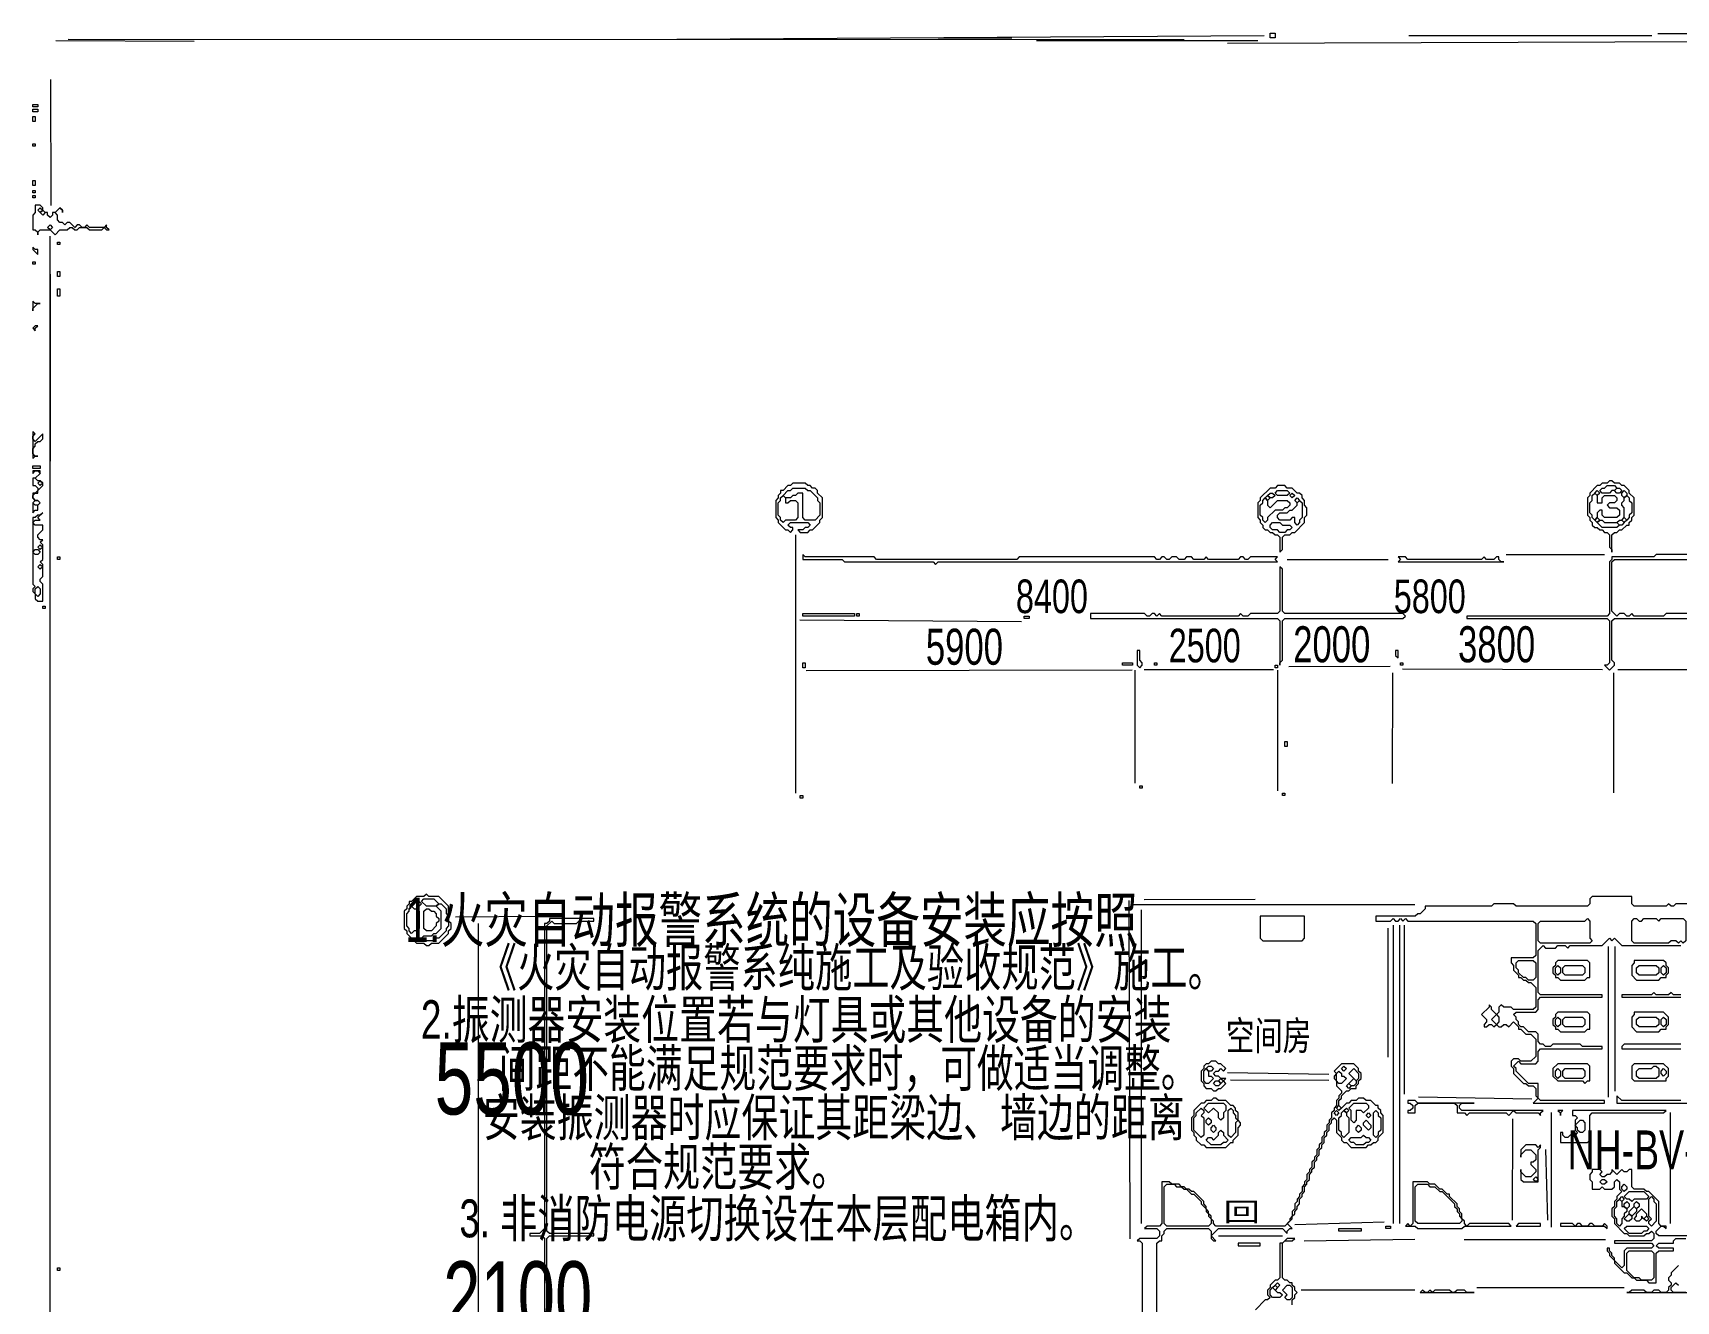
# Model space of a CAD drawing. Extents: x 10 to 1972, y 10 to 1370.
# Drawn here: x 10 to 678, y 854 to 1369 of the extents above; entities that cross this region are included whole.
import ezdxf

# ---------------------------------------------------------------- set-up
doc = ezdxf.new("R2010")
doc.units = 0
for name, color, linetype, lineweight in [('OCR_TEXT', 6, 'Continuous', 0), ('TRACE_CURVE', 6, 'Continuous', 0), ('TRACE_STRAIGHT', 5, 'Continuous', 0), ('TRACE_TEXT_SYMBOL', 6, 'Continuous', 0)]:
    doc.layers.add(name, color=color, linetype=linetype, lineweight=lineweight)
doc.styles.add('wqy-unicode', font='wqy-unicode.lff')

msp = doc.modelspace()

# ---------------------------------------------------------------- linework, layer by layer
at = {"layer": 'TRACE_CURVE', "color": 6}
for points in [[(826, 1157), (670, 1157), (669, 1156), (652, 1156), (652, 1155), (651, 1154), (651, 1133), (650, 1132), (593, 1132), (593, 1131), (650, 1131), (651, 1130), (651, 1113), (650, 1112), (649, 1112), (651, 1110), (653, 1112), (653, 1113), (652, 1114), (652, 1130), (653, 1131), (711, 1131)], [(765, 1133), (674, 1133), (673, 1132), (661, 1132), (660, 1133), (659, 1132), (658, 1132), (657, 1133), (655, 1133), (654, 1132), (652, 1134), (652, 1154), (653, 1155), (788, 1155)], [(678, 1015), (677, 1014), (676, 1014), (675, 1015), (674, 1014), (661, 1014), (660, 1015), (660, 1018), (644, 1018), (643, 1017), (643, 1015), (642, 1014), (613, 1014), (612, 1015), (604, 1015), (603, 1014), (576, 1014), (576, 1013), (574, 1011), (573, 1011), (572, 1010), (556, 1010), (556, 1008), (562, 1008), (563, 1009), (564, 1008), (565, 1008), (566, 1009), (567, 1008), (568, 1009), (569, 1008), (620, 1008), (621, 1007), (621, 994), (620, 993), (611, 993), (611, 991), (612, 990), (612, 988), (614, 986), (614, 985), (615, 985), (616, 984), (617, 984), (618, 983), (619, 983), (621, 981), (621, 973), (620, 972), (612, 972), (611, 973), (608, 973), (607, 974), (606, 973), (606, 971), (605, 970), (603, 972), (603, 973), (602, 974), (602, 973), (599, 970), (601, 968), (601, 967), (600, 966)], [(219, 836), (219, 879), (220, 880), (238, 880), (238, 881), (220, 881), (219, 882), (219, 1006), (221, 1008), (222, 1007), (231, 1007), (232, 1008), (238, 1008), (238, 1009), (220, 1009), (220, 1008), (219, 1007), (218, 1007), (218, 883), (216, 881), (212, 881), (212, 880), (217, 880), (218, 879), (218, 835)], [(691, 1015), (678, 1015)], [(618, 963), (616, 965), (615, 965), (614, 966), (614, 967), (613, 968), (613, 969), (612, 970), (613, 971), (621, 971), (622, 972), (622, 976), (623, 977), (648, 977), (648, 978), (623, 978), (622, 979), (622, 996), (624, 998), (625, 997), (629, 997), (630, 998), (633, 998), (634, 997), (635, 998), (648, 998), (651, 1001), (652, 1000), (653, 1001), (656, 998), (680, 998)], [(680, 978), (677, 978), (676, 979), (675, 978), (670, 978), (669, 979), (668, 978), (656, 978), (656, 977), (680, 977)], [(600, 966), (600, 965), (601, 965), (602, 966), (603, 966), (604, 965), (605, 966), (606, 965), (607, 965), (608, 966), (609, 966), (610, 965), (612, 967), (614, 965), (614, 964), (615, 964), (617, 962), (619, 962), (621, 960), (621, 953), (619, 951), (615, 951), (614, 952), (612, 952), (611, 951), (611, 949), (612, 948), (612, 946), (616, 942), (617, 942), (618, 941), (620, 941), (621, 940), (621, 937), (622, 936), (620, 934), (649, 934), (649, 935), (623, 935), (622, 936), (622, 942), (618, 942), (613, 947), (613, 948), (612, 949), (614, 951), (615, 950), (621, 950), (622, 951), (622, 955), (623, 956), (648, 956), (648, 957), (640, 957), (639, 958), (628, 958), (627, 957), (625, 957), (624, 958), (623, 958), (622, 959), (622, 962), (621, 963), (618, 963)], [(680, 958), (657, 958), (656, 957), (656, 956), (680, 956)], [(542, 950), (539, 947), (540, 946), (539, 945), (539, 944), (540, 943), (540, 941), (542, 939), (542, 938), (541, 937), (541, 936), (540, 935), (540, 933), (539, 932), (539, 931), (538, 930), (538, 928), (537, 927), (537, 926), (536, 925), (536, 923), (535, 922), (535, 921), (534, 920), (534, 918), (533, 917), (533, 916), (532, 915), (532, 913), (531, 912), (531, 911), (530, 910), (530, 908), (529, 907), (529, 906), (528, 905), (528, 903), (527, 902), (527, 901), (526, 900), (526, 898), (525, 897), (525, 896), (524, 895), (524, 894), (523, 893), (523, 891), (522, 890), (522, 888), (521, 887), (521, 886), (519, 884), (491, 884), (490, 885), (490, 886), (489, 887), (489, 888), (488, 889), (488, 890), (487, 891), (487, 892), (486, 893), (486, 894), (482, 898)], [(550, 944), (550, 946), (549, 947), (549, 948), (547, 950), (542, 950)], [(528, 902), (529, 903), (529, 905), (530, 906), (530, 907), (531, 908), (531, 910), (532, 911), (532, 912), (533, 913), (533, 915), (534, 916), (534, 917), (535, 918), (535, 920), (536, 921), (536, 922), (537, 923), (537, 925), (538, 926), (538, 927), (539, 928), (540, 927), (540, 922), (542, 920), (542, 919), (543, 918), (544, 918), (546, 916), (552, 916), (553, 917), (554, 917), (555, 918), (556, 918), (557, 919), (557, 920), (559, 922), (559, 929), (558, 930), (558, 931), (557, 932), (557, 933), (556, 933), (554, 935), (552, 935), (551, 936), (549, 936), (548, 935), (546, 935), (545, 934), (544, 934), (542, 932), (541, 933), (541, 935), (542, 936), (542, 937), (544, 939), (545, 939), (546, 940), (548, 940), (548, 941), (549, 942), (549, 943), (550, 944)], [(680, 935), (656, 935), (654, 937), (654, 934), (710, 934)], [(482, 898), (481, 898), (480, 899), (479, 899), (478, 900), (477, 900), (476, 901), (473, 901), (472, 902), (469, 902), (469, 885), (468, 884), (463, 884), (462, 883), (467, 883), (468, 882), (468, 880), (467, 879), (460, 879), (459, 878), (460, 878), (461, 877), (461, 838)], [(467, 837), (467, 877), (468, 878), (469, 878), (469, 880), (470, 881), (470, 882), (471, 883), (488, 883), (489, 882), (489, 879), (490, 878), (491, 878), (489, 880), (492, 883), (518, 883), (520, 881), (520, 882), (521, 883), (522, 883), (520, 885), (522, 887), (522, 888), (523, 889), (523, 890), (524, 891), (524, 892), (525, 893), (525, 895), (526, 896), (526, 897), (527, 898), (527, 900), (528, 901), (528, 902)], [(672, 884), (673, 884), (674, 883), (674, 884), (672, 884), (671, 885), (671, 894), (667, 898), (666, 898), (665, 899), (661, 899), (660, 900), (660, 907), (659, 907), (658, 906), (657, 906), (656, 907), (654, 905), (652, 907), (652, 906), (651, 905), (650, 905), (649, 904), (648, 904), (647, 905), (648, 906), (647, 907), (644, 907), (644, 906), (643, 905), (643, 903), (644, 902), (644, 899), (647, 899), (648, 900), (649, 899), (652, 899), (653, 900), (653, 902), (654, 903), (655, 902), (655, 899), (656, 898), (654, 896), (654, 895), (653, 894), (653, 892), (652, 891), (652, 888), (653, 887), (653, 885), (657, 881), (658, 881), (659, 880), (665, 880), (666, 881), (667, 881), (668, 882), (669, 881), (669, 879), (668, 878), (653, 878), (653, 877), (668, 877)], [(683, 880), (671, 880), (670, 881), (670, 882), (672, 884)], [(522, 852), (522, 854), (523, 855), (523, 856), (524, 857), (523, 858), (523, 859), (522, 860), (522, 861), (521, 861), (520, 862), (519, 862), (518, 863), (518, 877), (519, 878), (522, 878), (523, 879), (520, 879), (518, 877), (517, 877), (517, 863), (516, 862), (515, 862), (513, 860), (513, 859), (512, 858), (512, 856), (513, 855), (512, 854), (511, 854), (507, 850)], [(668, 877), (669, 876), (668, 875), (658, 875), (657, 874), (657, 868), (656, 867), (653, 870), (653, 871), (652, 872), (652, 873), (651, 874), (651, 875), (650, 875), (650, 874), (651, 873), (651, 872), (653, 870), (653, 869), (657, 865), (658, 865), (660, 863), (661, 863), (662, 862), (666, 862), (667, 861), (670, 861), (670, 873), (671, 874), (677, 874), (677, 875), (671, 875), (670, 876), (671, 877), (677, 877), (677, 878), (678, 879), (682, 879)], [(679, 868), (676, 865), (676, 864), (675, 863), (675, 862), (676, 861), (676, 860), (675, 859), (675, 858), (674, 857), (672, 857), (671, 858), (669, 858), (668, 857), (666, 857), (665, 858), (660, 858), (659, 857), (658, 857)], [(658, 857), (689, 857)], [(682, 857), (677, 857), (676, 858), (676, 859), (678, 861), (679, 860)]]:
    msp.add_lwpolyline(points, dxfattribs=at)
for points in [[(641, 1008), (642, 1009), (643, 1008), (643, 1001), (644, 1000), (643, 999), (623, 999), (622, 1000), (622, 1007), (623, 1008)], [(660, 1008), (661, 1009), (662, 1009), (663, 1008), (664, 1008), (665, 1009), (670, 1009), (671, 1008), (672, 1009), (681, 1009), (682, 1008), (682, 1000), (681, 999), (680, 1000), (679, 999), (678, 1000), (676, 1000), (675, 999), (661, 999), (660, 1000)], [(613, 991), (614, 992), (620, 992), (621, 991), (621, 985), (620, 984), (618, 984), (617, 985), (616, 985), (614, 987), (614, 988), (613, 989)], [(605, 970), (606, 969), (606, 967), (605, 966), (603, 968)], [(542, 948), (543, 949), (544, 948), (543, 947)], [(540, 946), (541, 947), (542, 946), (542, 945), (543, 945), (544, 944), (542, 942), (541, 942), (540, 943)], [(544, 941), (545, 942), (546, 941), (545, 940)], [(547, 948), (549, 946), (549, 944), (548, 943), (545, 946)], [(547, 944), (548, 943), (548, 942), (547, 941), (546, 941), (545, 942)], [(539, 930), (540, 931), (541, 930), (540, 929)], [(540, 932), (541, 933), (542, 932), (541, 931)], [(542, 930), (543, 931), (544, 930), (544, 929), (545, 928), (545, 922), (543, 920), (542, 921), (542, 922), (541, 923), (541, 928), (542, 929)], [(543, 931), (544, 932), (545, 931), (544, 930)], [(547, 934), (552, 934), (553, 933), (553, 932), (551, 930), (550, 931), (548, 931), (548, 927), (547, 926), (546, 927), (546, 931), (545, 932)], [(552, 929), (553, 930), (554, 929), (553, 928)], [(555, 930), (556, 931), (557, 930), (557, 929), (558, 928), (558, 923), (557, 922), (557, 921), (556, 920), (555, 921)], [(548, 924), (549, 925), (550, 924), (550, 923), (549, 922), (548, 923)], [(551, 926), (552, 927), (554, 925), (554, 924), (553, 923), (551, 925)], [(550, 920), (551, 921), (552, 920), (553, 920), (554, 919), (553, 918), (552, 918), (551, 917), (548, 917), (547, 918), (546, 918), (545, 919), (546, 920)], [(647, 902), (648, 903), (649, 903), (650, 902), (649, 901), (648, 901)], [(470, 900), (471, 901), (474, 901), (475, 900), (477, 900), (478, 899), (479, 899), (481, 897), (482, 897), (485, 894), (485, 893), (487, 891), (487, 890), (488, 889), (488, 888), (489, 887), (489, 885), (488, 884), (471, 884), (470, 885)], [(655, 895), (656, 896), (657, 895), (656, 894)], [(656, 900), (657, 901), (658, 900), (658, 899), (657, 898), (656, 899)], [(659, 898), (665, 898), (667, 896), (666, 895), (661, 895), (660, 894), (659, 895), (658, 895), (657, 896)], [(667, 895), (668, 896), (669, 895), (669, 894), (670, 893), (670, 886), (668, 884), (667, 885), (667, 886), (668, 887), (667, 888)], [(654, 894), (655, 895), (656, 894), (656, 892), (657, 892), (658, 891), (658, 890), (657, 889), (657, 888), (656, 887), (656, 885), (655, 884), (654, 885), (654, 887), (653, 888), (653, 891), (654, 892)], [(657, 893), (658, 894), (659, 893), (659, 892), (658, 891), (657, 892)], [(659, 889), (660, 888), (660, 887), (659, 886), (658, 886), (657, 887)], [(661, 892), (662, 891), (662, 890), (660, 888), (659, 889), (659, 890)], [(661, 893), (662, 894), (663, 893), (663, 892), (662, 891), (661, 892)], [(664, 891), (666, 889), (666, 888), (665, 887), (664, 888), (664, 887), (663, 886), (662, 886), (661, 887), (662, 888), (662, 889)], [(657, 883), (658, 884), (666, 884), (667, 883), (666, 882), (665, 882), (664, 881), (659, 881)], [(665, 887), (666, 888), (667, 887), (666, 886)], [(658, 873), (659, 874), (668, 874), (669, 873), (669, 863), (668, 862), (664, 862), (663, 863), (661, 863), (658, 866)], [(513, 858), (514, 859), (516, 857), (517, 857), (518, 856), (517, 855), (514, 855), (513, 856)], [(514, 859), (515, 860), (516, 859), (515, 858)], [(515, 860), (516, 861), (517, 860), (516, 859)], [(520, 860), (521, 860), (522, 859), (522, 855), (521, 854), (520, 854), (519, 855), (520, 856), (518, 858)]]:
    msp.add_lwpolyline(points, close=True, dxfattribs=at)
at = {"layer": 'TRACE_STRAIGHT', "color": 5}
for p, q in [((19.36, 1365.95), (75.62, 1365.64)), ((24.38, 1366.44), (478.13, 1366.41)), ((271.87, 1366.55), (510.63, 1368.02)), ((378, 1367), (408, 1367)), ((418, 1366), (508, 1366)), ((495.62, 1364.84), (705.63, 1365.57)), ((569.37, 1368.05), (668.13, 1367.97)), ((670.62, 1368.79), (788.13, 1369.06)), ((17.15, 1350.13), (17.32, 1298.87)), ((17.05, 680.12), (17.09, 1286.38)), ((17, 1271), (17, 1195)), ((320, 1165), (320, 1060)), ((609, 1157), (649, 1157)), ((520, 1155), (561, 1155)), ((321.87, 1130.45), (411.88, 1129.79)), ((324.38, 1109.91), (456.88, 1110.16)), ((458, 1110), (458, 1064)), ((461.87, 1110.32), (514.38, 1110.29)), ((516, 1110), (516, 1061)), ((520.63, 1111.48), (561.88, 1111.59)), ((566.87, 1110.53), (648.13, 1110.22)), ((654.38, 1110.29), (736.88, 1110.31)), ((562.76, 1063.87), (562.87, 1108.88)), ((652.65, 1108.88), (652.67, 1060.12)), ((455.51, 1016.38), (455.96, 878.87)), ((461.87, 1016.83), (506.87, 1016.9)), ((181.87, 1009.74), (216.89, 1009.95)), ((456.88, 1014.76), (571.88, 1014.79)), ((460.62, 1012.62), (460.62, 885.12)), ((191, 1007), (191, 833)), ((560.96, 952.62), (561.01, 1005.13)), ((563.12, 885.12), (563.13, 1006.38)), ((565.62, 1006.38), (565.62, 885.12)), ((567.66, 937.62), (567.66, 1006.38)), ((650.59, 936.37), (650.61, 997.62)), ((653.14, 997.62), (653.16, 938.88)), ((495.65, 946.38), (536.88, 945.72)), ((496.87, 943.41), (536.88, 943.38)), ((573.3, 936.54), (619.39, 935.76)), ((627.36, 883.61), (627.44, 930.13)), ((675.59, 930.13), (675.62, 885.12)), ((611.61, 886.37), (611.63, 927.63)), ((624.9, 915.18), (625.76, 886.38)), ((523.1, 884.64), (559.36, 885.7)), ((492, 880), (518, 880)), ((526.81, 878.02), (571.82, 878.75)), ((591.87, 878.52), (649.37, 878.6)), ((525.62, 858.04), (571.88, 858.09)), ((597, 859), (657, 859))]:
    msp.add_line(p, q, dxfattribs=at)
at = {"layer": 'TRACE_TEXT_SYMBOL', "color": 6}
for points in [[(513, 1369), (515, 1369), (515, 1367), (513, 1367)], [(10, 1340), (12, 1340), (12, 1339), (10, 1339)], [(10, 1338), (12, 1338), (12, 1337), (10, 1337)], [(10, 1335), (11, 1335), (11, 1333), (10, 1333)], [(10, 1324), (11, 1324), (11, 1323), (10, 1323)], [(10, 1309), (11, 1309), (11, 1307), (10, 1307)], [(10, 1305), (11, 1305), (11, 1304), (10, 1304)], [(10, 1303), (11, 1303), (11, 1302), (10, 1302)], [(11, 1299), (11, 1296), (10, 1295), (10, 1289), (11, 1289), (12, 1288), (12, 1287), (12, 1288), (13, 1289), (17, 1289), (19, 1287), (21, 1289), (24, 1289), (25, 1290), (26, 1290), (27, 1289), (28, 1289), (29, 1290), (32, 1290), (33, 1289), (38, 1289), (39, 1290), (40, 1289), (41, 1289), (40, 1290), (40, 1291), (39, 1290), (33, 1290), (32, 1291), (31, 1290), (30, 1290), (29, 1291), (28, 1291), (27, 1290), (25, 1292), (24, 1292), (23, 1291), (22, 1292), (21, 1292), (20, 1293), (20, 1295), (19, 1296), (21, 1298), (22, 1297), (22, 1296), (22, 1297), (21, 1298), (19, 1296), (18, 1296), (18, 1295), (17, 1294), (16, 1295), (16, 1296), (15, 1296), (14, 1297), (14, 1298), (13, 1299)], [(12, 1297), (13, 1298), (14, 1297), (13, 1296)], [(13, 1296), (14, 1297), (15, 1296), (14, 1295)], [(16, 1290), (17, 1291), (18, 1290), (17, 1289)], [(20, 1284), (21, 1284), (21, 1283), (20, 1283)], [(10, 1282), (10, 1281), (12, 1279), (12, 1281), (11, 1281)], [(10, 1276), (11, 1276), (11, 1275), (10, 1275)], [(20, 1272), (21, 1272), (21, 1270), (20, 1270)], [(20, 1265), (21, 1265), (21, 1262), (20, 1262)], [(10, 1260), (10, 1256), (10, 1257), (12, 1259), (13, 1259), (11, 1259)], [(11, 1250), (10, 1249), (11, 1248), (11, 1249), (12, 1250)], [(10, 1207), (10, 1196), (11, 1197), (12, 1197), (11, 1197), (10, 1198), (10, 1200), (11, 1201), (11, 1202), (12, 1203), (13, 1203), (14, 1204), (14, 1206), (11, 1203), (10, 1204), (10, 1205), (11, 1206)], [(10, 1193), (13, 1193), (13, 1192), (10, 1192)], [(10, 1191), (10, 1190), (11, 1191), (12, 1191), (13, 1190), (11, 1188), (10, 1188), (10, 1185), (11, 1185), (12, 1184), (12, 1183), (11, 1182), (10, 1182), (10, 1180), (11, 1179), (10, 1178), (10, 1174), (11, 1175), (12, 1175), (12, 1177), (13, 1178), (12, 1179), (11, 1179), (10, 1180), (10, 1181), (11, 1182), (12, 1182), (12, 1183), (14, 1185), (14, 1186), (13, 1187), (12, 1187), (11, 1188), (13, 1190), (13, 1191)], [(12, 1186), (13, 1187), (14, 1186), (13, 1185)], [(319, 1186), (318, 1185), (317, 1185), (315, 1183), (314, 1183), (314, 1182), (313, 1181), (313, 1180), (312, 1179), (312, 1172), (313, 1171), (313, 1170), (316, 1167), (317, 1167), (318, 1166), (319, 1167), (319, 1168), (318, 1168), (317, 1169), (318, 1170), (325, 1170), (326, 1169), (325, 1168), (324, 1168), (323, 1167), (321, 1167), (322, 1166), (325, 1166), (326, 1167), (327, 1167), (330, 1170), (330, 1171), (331, 1172), (331, 1180), (329, 1182), (329, 1183), (328, 1184), (327, 1184), (326, 1185), (325, 1185), (324, 1186)], [(318, 1183), (319, 1184), (324, 1184), (325, 1183), (326, 1183), (329, 1180), (329, 1179), (330, 1178), (330, 1173), (328, 1171), (324, 1171), (323, 1172), (323, 1182), (321, 1182), (320, 1181), (319, 1181), (318, 1180), (316, 1180), (315, 1181), (317, 1183)], [(516, 1185), (515, 1184), (513, 1184), (509, 1180), (509, 1179), (508, 1178), (508, 1172), (509, 1171), (509, 1170), (510, 1169), (510, 1168), (511, 1167), (512, 1167), (513, 1166), (514, 1166), (515, 1165), (516, 1165), (517, 1164), (517, 1158), (518, 1159), (518, 1164), (519, 1165), (521, 1165), (522, 1166), (523, 1166), (527, 1170), (527, 1172), (528, 1173), (528, 1176), (527, 1177), (527, 1179), (526, 1180), (526, 1181), (525, 1182), (524, 1182), (522, 1184), (520, 1184), (519, 1185)], [(515, 1182), (516, 1183), (520, 1183), (521, 1182), (520, 1181), (516, 1181)], [(651, 1187), (650, 1186), (648, 1186), (647, 1185), (646, 1185), (643, 1182), (643, 1181), (642, 1180), (642, 1173), (643, 1172), (643, 1171), (644, 1170), (644, 1169), (645, 1168), (646, 1168), (647, 1167), (648, 1167), (649, 1166), (650, 1166), (651, 1165), (651, 1160), (652, 1159), (652, 1158), (652, 1165), (653, 1166), (654, 1166), (655, 1167), (656, 1167), (658, 1169), (659, 1169), (659, 1170), (660, 1171), (660, 1172), (661, 1173), (661, 1180), (659, 1182), (659, 1183), (657, 1185), (656, 1185), (655, 1186), (653, 1186), (652, 1187)], [(645, 1182), (646, 1183), (647, 1182), (646, 1181)], [(649, 1184), (650, 1185), (653, 1185), (654, 1184), (653, 1183), (652, 1183), (651, 1182), (648, 1182), (647, 1183), (648, 1184)], [(653, 1183), (654, 1184), (655, 1184), (656, 1183), (655, 1182), (654, 1182)], [(656, 1182), (657, 1183), (658, 1182), (658, 1181), (657, 1180), (656, 1181)], [(10, 1178), (11, 1179), (12, 1179), (13, 1178), (12, 1177), (11, 1177)], [(314, 1180), (315, 1181), (316, 1180), (316, 1178), (317, 1178), (318, 1179), (320, 1179), (321, 1178), (321, 1172), (320, 1171), (316, 1171), (315, 1170), (314, 1171), (314, 1172), (313, 1173), (313, 1178), (314, 1179)], [(510, 1179), (511, 1180), (512, 1179), (512, 1177), (513, 1176), (516, 1179), (520, 1179), (521, 1178), (521, 1177), (520, 1176), (519, 1176), (518, 1175), (515, 1175), (512, 1172), (512, 1171), (511, 1170), (510, 1171), (510, 1172), (509, 1173), (509, 1177), (510, 1178)], [(511, 1180), (512, 1181), (513, 1180), (512, 1179)], [(512, 1181), (513, 1182), (514, 1182), (515, 1181), (514, 1180), (513, 1180)], [(524, 1178), (525, 1179), (526, 1178), (526, 1172), (525, 1171), (525, 1170), (524, 1169), (523, 1170), (523, 1172), (522, 1172), (521, 1171), (517, 1171), (516, 1172), (516, 1173), (517, 1174), (520, 1174), (521, 1175), (522, 1175), (524, 1177)], [(521, 1181), (522, 1182), (523, 1181), (522, 1180)], [(523, 1179), (524, 1180), (525, 1179), (524, 1178)], [(644, 1181), (645, 1182), (646, 1181), (646, 1178), (648, 1178), (648, 1180), (649, 1181), (653, 1181), (654, 1180), (654, 1179), (653, 1178), (651, 1178), (650, 1177), (651, 1176), (654, 1176), (655, 1175), (655, 1173), (654, 1172), (649, 1172), (648, 1173), (648, 1175), (647, 1175), (646, 1174), (646, 1172), (645, 1171), (644, 1172), (644, 1173), (643, 1174), (643, 1178), (644, 1179)], [(657, 1180), (658, 1181), (659, 1180), (659, 1179), (660, 1178), (660, 1174), (659, 1173), (659, 1172), (658, 1171), (657, 1172), (657, 1176), (656, 1177), (656, 1178), (657, 1179)], [(14, 1174), (13, 1173), (12, 1173), (11, 1172), (10, 1172), (10, 1145), (11, 1144), (10, 1143), (10, 1142), (11, 1141), (11, 1139), (12, 1138), (14, 1138), (14, 1145), (13, 1146), (13, 1147), (14, 1148), (14, 1153), (13, 1154), (14, 1155), (14, 1161), (13, 1162), (14, 1163), (13, 1163), (12, 1164), (12, 1165), (14, 1167), (14, 1169), (11, 1169), (10, 1170), (11, 1171), (13, 1171), (12, 1172)], [(513, 1169), (514, 1170), (517, 1170), (518, 1169), (521, 1169), (522, 1168), (521, 1167), (520, 1167), (519, 1166), (517, 1166), (516, 1167), (514, 1167), (513, 1168)], [(645, 1171), (646, 1172), (647, 1171), (646, 1170)], [(646, 1170), (647, 1171), (648, 1171), (649, 1170), (654, 1170), (655, 1169), (654, 1168), (648, 1168)], [(654, 1170), (655, 1171), (656, 1171), (657, 1170), (656, 1169), (655, 1169)], [(656, 1171), (657, 1172), (658, 1171), (657, 1170)], [(10, 1158), (11, 1159), (12, 1159), (13, 1158), (12, 1157), (11, 1157)], [(12, 1160), (13, 1161), (14, 1160), (13, 1159)], [(20, 1156), (21, 1156), (21, 1155), (20, 1155)], [(323, 1157), (323, 1155), (339, 1155), (340, 1154), (376, 1154), (377, 1153), (378, 1154), (516, 1154), (515, 1155), (516, 1156), (505, 1156), (504, 1155), (503, 1155), (502, 1156), (501, 1156), (500, 1155), (488, 1155), (487, 1156), (486, 1155), (482, 1155), (481, 1156), (479, 1156), (478, 1155), (476, 1155), (475, 1156), (473, 1156), (472, 1155), (471, 1155), (470, 1156), (469, 1156), (468, 1155), (467, 1155), (466, 1156), (411, 1156), (410, 1155), (353, 1155), (352, 1156), (324, 1156)], [(565, 1156), (566, 1155), (565, 1154), (608, 1154), (607, 1154), (606, 1155), (606, 1156), (605, 1156), (604, 1155), (601, 1155), (600, 1156), (599, 1155), (569, 1155), (568, 1156)], [(12, 1152), (13, 1153), (14, 1152), (13, 1151)], [(517, 1152), (517, 1134), (516, 1133), (505, 1133), (504, 1132), (502, 1132), (501, 1133), (500, 1132), (469, 1132), (468, 1133), (467, 1132), (466, 1133), (465, 1133), (464, 1132), (463, 1132), (462, 1133), (440, 1133), (440, 1131), (516, 1131), (517, 1130), (517, 1112), (517, 1113), (518, 1114), (518, 1130), (519, 1131), (567, 1131), (568, 1132), (567, 1133), (519, 1133), (518, 1134), (518, 1151)], [(11, 1143), (12, 1144), (13, 1143), (13, 1141), (12, 1140), (11, 1141)], [(14, 1136), (15, 1136), (15, 1135), (14, 1135)], [(323, 1133), (344, 1133), (344, 1132), (323, 1132)], [(345, 1133), (346, 1133), (346, 1132), (345, 1132)], [(413, 1132), (415, 1132), (415, 1131), (413, 1131)], [(459, 1118), (459, 1112), (460, 1111), (461, 1112), (461, 1113), (460, 1114), (460, 1118)], [(564, 1118), (564, 1116), (565, 1115), (565, 1118)], [(323, 1113), (324, 1113), (324, 1111), (323, 1111)], [(453, 1113), (457, 1113), (457, 1112), (453, 1112)], [(466, 1113), (467, 1113), (467, 1112), (466, 1112)], [(515, 1112), (516, 1112), (516, 1111), (515, 1111)], [(566, 1113), (567, 1113), (567, 1112), (566, 1112)], [(519, 1081), (520, 1081), (520, 1079), (519, 1079)], [(460, 1063), (461, 1063), (461, 1062), (460, 1062)], [(322, 1059), (323, 1059), (323, 1058), (322, 1058)], [(518, 1060), (519, 1060), (519, 1059), (518, 1059)], [(170, 1019), (169, 1018), (166, 1018), (164, 1016), (163, 1016), (163, 1015), (162, 1014), (162, 1013), (161, 1012), (161, 1005), (162, 1004), (162, 1003), (166, 999), (169, 999), (170, 998), (171, 998), (172, 999), (175, 999), (179, 1003), (179, 1004), (180, 1005), (180, 1007), (179, 1008), (179, 1009), (179, 1006), (178, 1005), (178, 1004), (175, 1001), (174, 1001), (173, 1000), (169, 1000), (168, 1001), (169, 1002), (172, 1002), (173, 1003), (174, 1003), (176, 1005), (176, 1012), (174, 1014), (175, 1015), (176, 1015), (178, 1013), (178, 1011), (179, 1011), (179, 1014), (175, 1018), (171, 1018)], [(166, 1015), (167, 1016), (168, 1015), (167, 1014)], [(168, 1016), (169, 1017), (173, 1017), (175, 1015), (174, 1014), (170, 1014)], [(163, 1013), (164, 1014), (165, 1013), (166, 1013), (167, 1012), (167, 1005), (166, 1004), (165, 1004), (164, 1003), (163, 1004), (163, 1005), (162, 1006), (162, 1011), (163, 1012)], [(169, 1012), (170, 1013), (171, 1013), (172, 1012), (173, 1012), (174, 1011), (174, 1010), (175, 1009), (175, 1008), (174, 1007), (174, 1006), (172, 1004), (170, 1004), (169, 1005)], [(509, 1010), (509, 1001), (510, 1000), (526, 1000), (527, 1001), (527, 1010)], [(630, 992), (629, 991), (629, 990), (628, 989), (628, 987), (629, 986), (629, 985), (630, 985), (631, 984), (641, 984), (642, 985), (643, 985), (643, 991), (642, 992)], [(629, 989), (630, 990), (631, 989), (631, 987), (630, 986), (629, 987)], [(632, 989), (633, 990), (640, 990), (641, 989), (641, 987), (640, 986), (633, 986), (632, 987)], [(661, 992), (661, 991), (660, 990), (660, 986), (662, 984), (671, 984), (672, 985), (674, 985), (674, 986), (675, 987), (675, 989), (674, 990), (674, 991), (673, 992)], [(662, 989), (663, 990), (670, 990), (671, 989), (671, 987), (670, 986), (663, 986), (662, 987)], [(672, 989), (673, 990), (674, 989), (674, 987), (673, 986), (672, 987)], [(630, 971), (629, 970), (629, 969), (628, 968), (628, 966), (629, 965), (629, 964), (630, 964), (631, 963), (641, 963), (642, 964), (643, 964), (643, 970), (642, 971)], [(629, 968), (630, 969), (631, 968), (631, 966), (630, 965), (629, 966)], [(632, 968), (633, 969), (640, 969), (641, 968), (641, 966), (640, 965), (633, 965), (632, 966)], [(661, 971), (661, 970), (660, 969), (660, 965), (662, 963), (671, 963), (672, 964), (674, 964), (674, 965), (675, 966), (675, 969), (673, 971)], [(662, 968), (663, 969), (670, 969), (671, 968), (671, 966), (670, 965), (663, 965), (662, 966)], [(672, 968), (673, 969), (674, 968), (674, 966), (673, 965), (672, 966)], [(489, 951), (488, 950), (487, 950), (486, 949), (486, 948), (485, 947), (485, 943), (486, 942), (486, 941), (487, 940), (489, 940), (490, 939), (491, 939), (492, 940), (493, 940), (495, 942), (494, 943), (495, 944), (493, 944), (492, 945), (491, 945), (490, 946), (491, 947), (492, 947), (493, 948), (494, 947), (495, 948), (493, 950), (492, 950), (491, 951)], [(487, 948), (488, 949), (489, 949), (490, 948), (489, 947), (488, 947)], [(630, 950), (628, 948), (628, 945), (630, 943), (640, 943), (641, 942), (642, 943), (643, 943), (643, 949), (642, 950)], [(661, 950), (660, 949), (660, 944), (661, 943), (674, 943), (674, 944), (675, 945), (675, 948), (673, 950)], [(668, 948), (669, 949), (670, 949), (671, 948), (671, 945), (670, 944), (663, 944), (662, 945), (662, 947), (663, 948)], [(486, 947), (487, 948), (488, 947), (488, 945), (489, 945), (490, 944), (488, 942), (487, 942), (486, 943)], [(490, 942), (491, 943), (492, 943), (493, 942), (492, 941), (491, 941)], [(492, 943), (493, 944), (494, 943), (493, 942)], [(629, 947), (630, 948), (631, 947), (631, 945), (630, 944), (629, 945)], [(632, 947), (633, 948), (640, 948), (641, 947), (641, 945), (640, 944), (633, 944), (632, 945)], [(672, 947), (673, 948), (674, 947), (674, 946), (673, 945), (672, 946)], [(490, 936), (489, 935), (487, 935), (486, 934), (485, 934), (482, 931), (482, 929), (481, 928), (481, 923), (482, 922), (482, 921), (483, 920), (483, 919), (485, 917), (486, 917), (487, 916), (495, 916), (497, 918), (498, 918), (498, 919), (500, 921), (500, 924), (501, 925), (501, 926), (500, 927), (500, 930), (499, 931), (499, 932), (498, 933), (497, 933), (495, 935), (492, 935), (491, 936)], [(485, 932), (486, 931), (486, 930), (485, 929), (486, 928), (486, 921), (485, 920), (482, 923), (482, 928), (483, 929), (483, 930)], [(488, 934), (494, 934), (495, 933), (495, 931), (494, 930), (494, 928), (493, 927), (492, 928), (492, 930), (490, 932), (488, 930), (486, 932)], [(496, 931), (497, 932), (498, 931), (498, 930), (499, 929), (499, 928), (500, 927), (499, 926), (499, 922), (497, 920), (496, 921)], [(569, 935), (569, 934), (570, 934), (571, 933), (571, 932), (570, 931), (569, 931), (569, 930), (572, 930), (572, 933), (573, 934), (588, 934), (589, 933), (589, 930), (592, 930), (593, 929), (594, 930), (609, 930), (610, 929), (612, 931), (613, 930), (622, 930), (623, 929), (623, 930), (624, 931), (591, 931), (590, 932), (590, 933), (591, 934), (596, 934), (573, 934), (572, 935)], [(630, 931), (631, 930), (631, 929), (631, 930), (632, 931)], [(636, 931), (636, 929), (637, 929), (638, 928), (637, 927), (637, 923), (638, 922), (637, 921), (635, 921), (634, 920), (633, 920), (632, 921), (632, 922), (631, 922), (631, 918), (642, 918), (643, 919), (643, 929), (644, 930), (673, 930), (674, 931)], [(487, 927), (488, 928), (489, 927), (489, 926), (488, 925), (487, 926)], [(492, 922), (493, 923), (494, 922), (494, 921), (496, 919), (495, 918), (494, 918), (493, 917), (489, 917), (487, 919), (488, 920), (489, 920), (490, 919), (492, 921)], [(489, 924), (490, 925), (491, 924), (491, 923), (490, 922), (489, 923)], [(639, 927), (640, 927), (641, 926), (641, 923), (640, 922), (639, 922), (638, 923), (638, 924), (637, 925)], [(617, 917), (615, 915), (615, 912), (615, 913), (617, 915), (619, 915), (621, 913), (621, 911), (620, 910), (619, 910), (619, 909), (621, 907), (621, 906), (619, 904), (617, 904), (615, 906), (615, 907), (615, 903), (616, 902), (622, 902), (622, 915), (623, 916), (623, 917), (622, 916), (621, 917)], [(571, 902), (571, 885), (570, 884), (569, 885), (568, 884), (572, 884), (573, 883), (591, 883), (592, 884), (611, 884), (610, 885), (594, 885), (593, 884), (592, 885), (592, 886), (591, 887), (591, 889), (590, 890), (590, 891), (589, 892), (589, 893), (586, 896), (586, 897), (585, 897), (583, 899), (582, 899), (580, 901), (578, 901), (577, 902)], [(620, 903), (621, 904), (622, 903), (621, 902)], [(572, 900), (573, 901), (577, 901), (578, 900), (580, 900), (582, 898), (583, 898), (588, 893), (588, 892), (589, 891), (589, 890), (590, 889), (590, 888), (591, 887), (591, 886), (590, 885), (573, 885), (572, 886)], [(541, 883), (550, 883), (550, 882), (541, 882)], [(560, 884), (562, 884), (562, 883), (560, 883)], [(614, 885), (613, 884), (623, 884), (623, 885)], [(631, 885), (631, 884), (649, 884), (650, 883), (650, 884), (649, 885), (648, 884), (645, 884), (644, 885), (643, 885), (642, 884), (640, 884), (639, 885), (638, 885), (637, 884), (636, 885)], [(500, 877), (500, 876), (509, 876), (509, 877)], [(20, 867), (21, 867), (21, 866), (20, 866)], [(575, 858), (574, 857), (596, 857), (593, 857), (592, 858), (589, 858), (588, 857), (587, 857), (586, 858), (580, 858), (579, 857), (578, 858), (577, 857), (576, 857)]]:
    msp.add_lwpolyline(points, close=True, dxfattribs=at)

# ---------------------------------------------------------------- texts
at = {"layer": 'OCR_TEXT', "color": 6, "style": 'wqy-unicode'}
for s, height, width, p in [('8400', 13.666, 0.72, (409.67, 1133.18)), ('5800', 13.666, 0.72, (563.29, 1133.18)), ('5900', 14.642, 0.72, (373.04, 1112.2)), ('2500', 13.666, 0.72, (471.8, 1113.18)), ('2000', 14.642, 0.72, (522.39, 1113.2)), ('3800', 14.642, 0.72, (589.41, 1113.2)), ('1.火灾自动报警系统的设备安装应按照', 18.0314, 0.72, (161.34, 999.46)), ('《火灾自动报警系纯施工及验收规范》施工。', 15.4242, 0.72, (191.67, 981.43)), ('2.振测器安装位置若与灯具或其他设备的安装', 15.6794, 0.72, (167.73, 960.14)), ('空间房', 11.76, 0.72, (495.04, 955.54)), ('5500', 29.284, 0.72, (173.36, 929.39)), ('间距不能满足规范要求时，可做适当调整。', 15.2284, 0.72, (199.38, 940.57)), ('安装振测器时应保证其距梁边、墙边的距离', 15.2931, 0.72, (192.95, 920.5)), ('NH-BV-4x2.5-G20.WC消火检月源线路', 15.8172, 0.72, (633.94, 907.07)), ('符合规范要求。', 15.358, 0.72, (236.01, 900.42)), ('3. 非消防电源切换设在本层配电箱内。', 15.4242, 0.72, (183.43, 879.43)), ('回', 7.64, 1.433401, (494, 885.96)), ('2100', 28.308, 0.72, (176.8, 841.38))]:
    msp.add_text(s, height=height, dxfattribs=dict(at, width=width)).set_placement(p)

doc.saveas('drawing.dxf')
